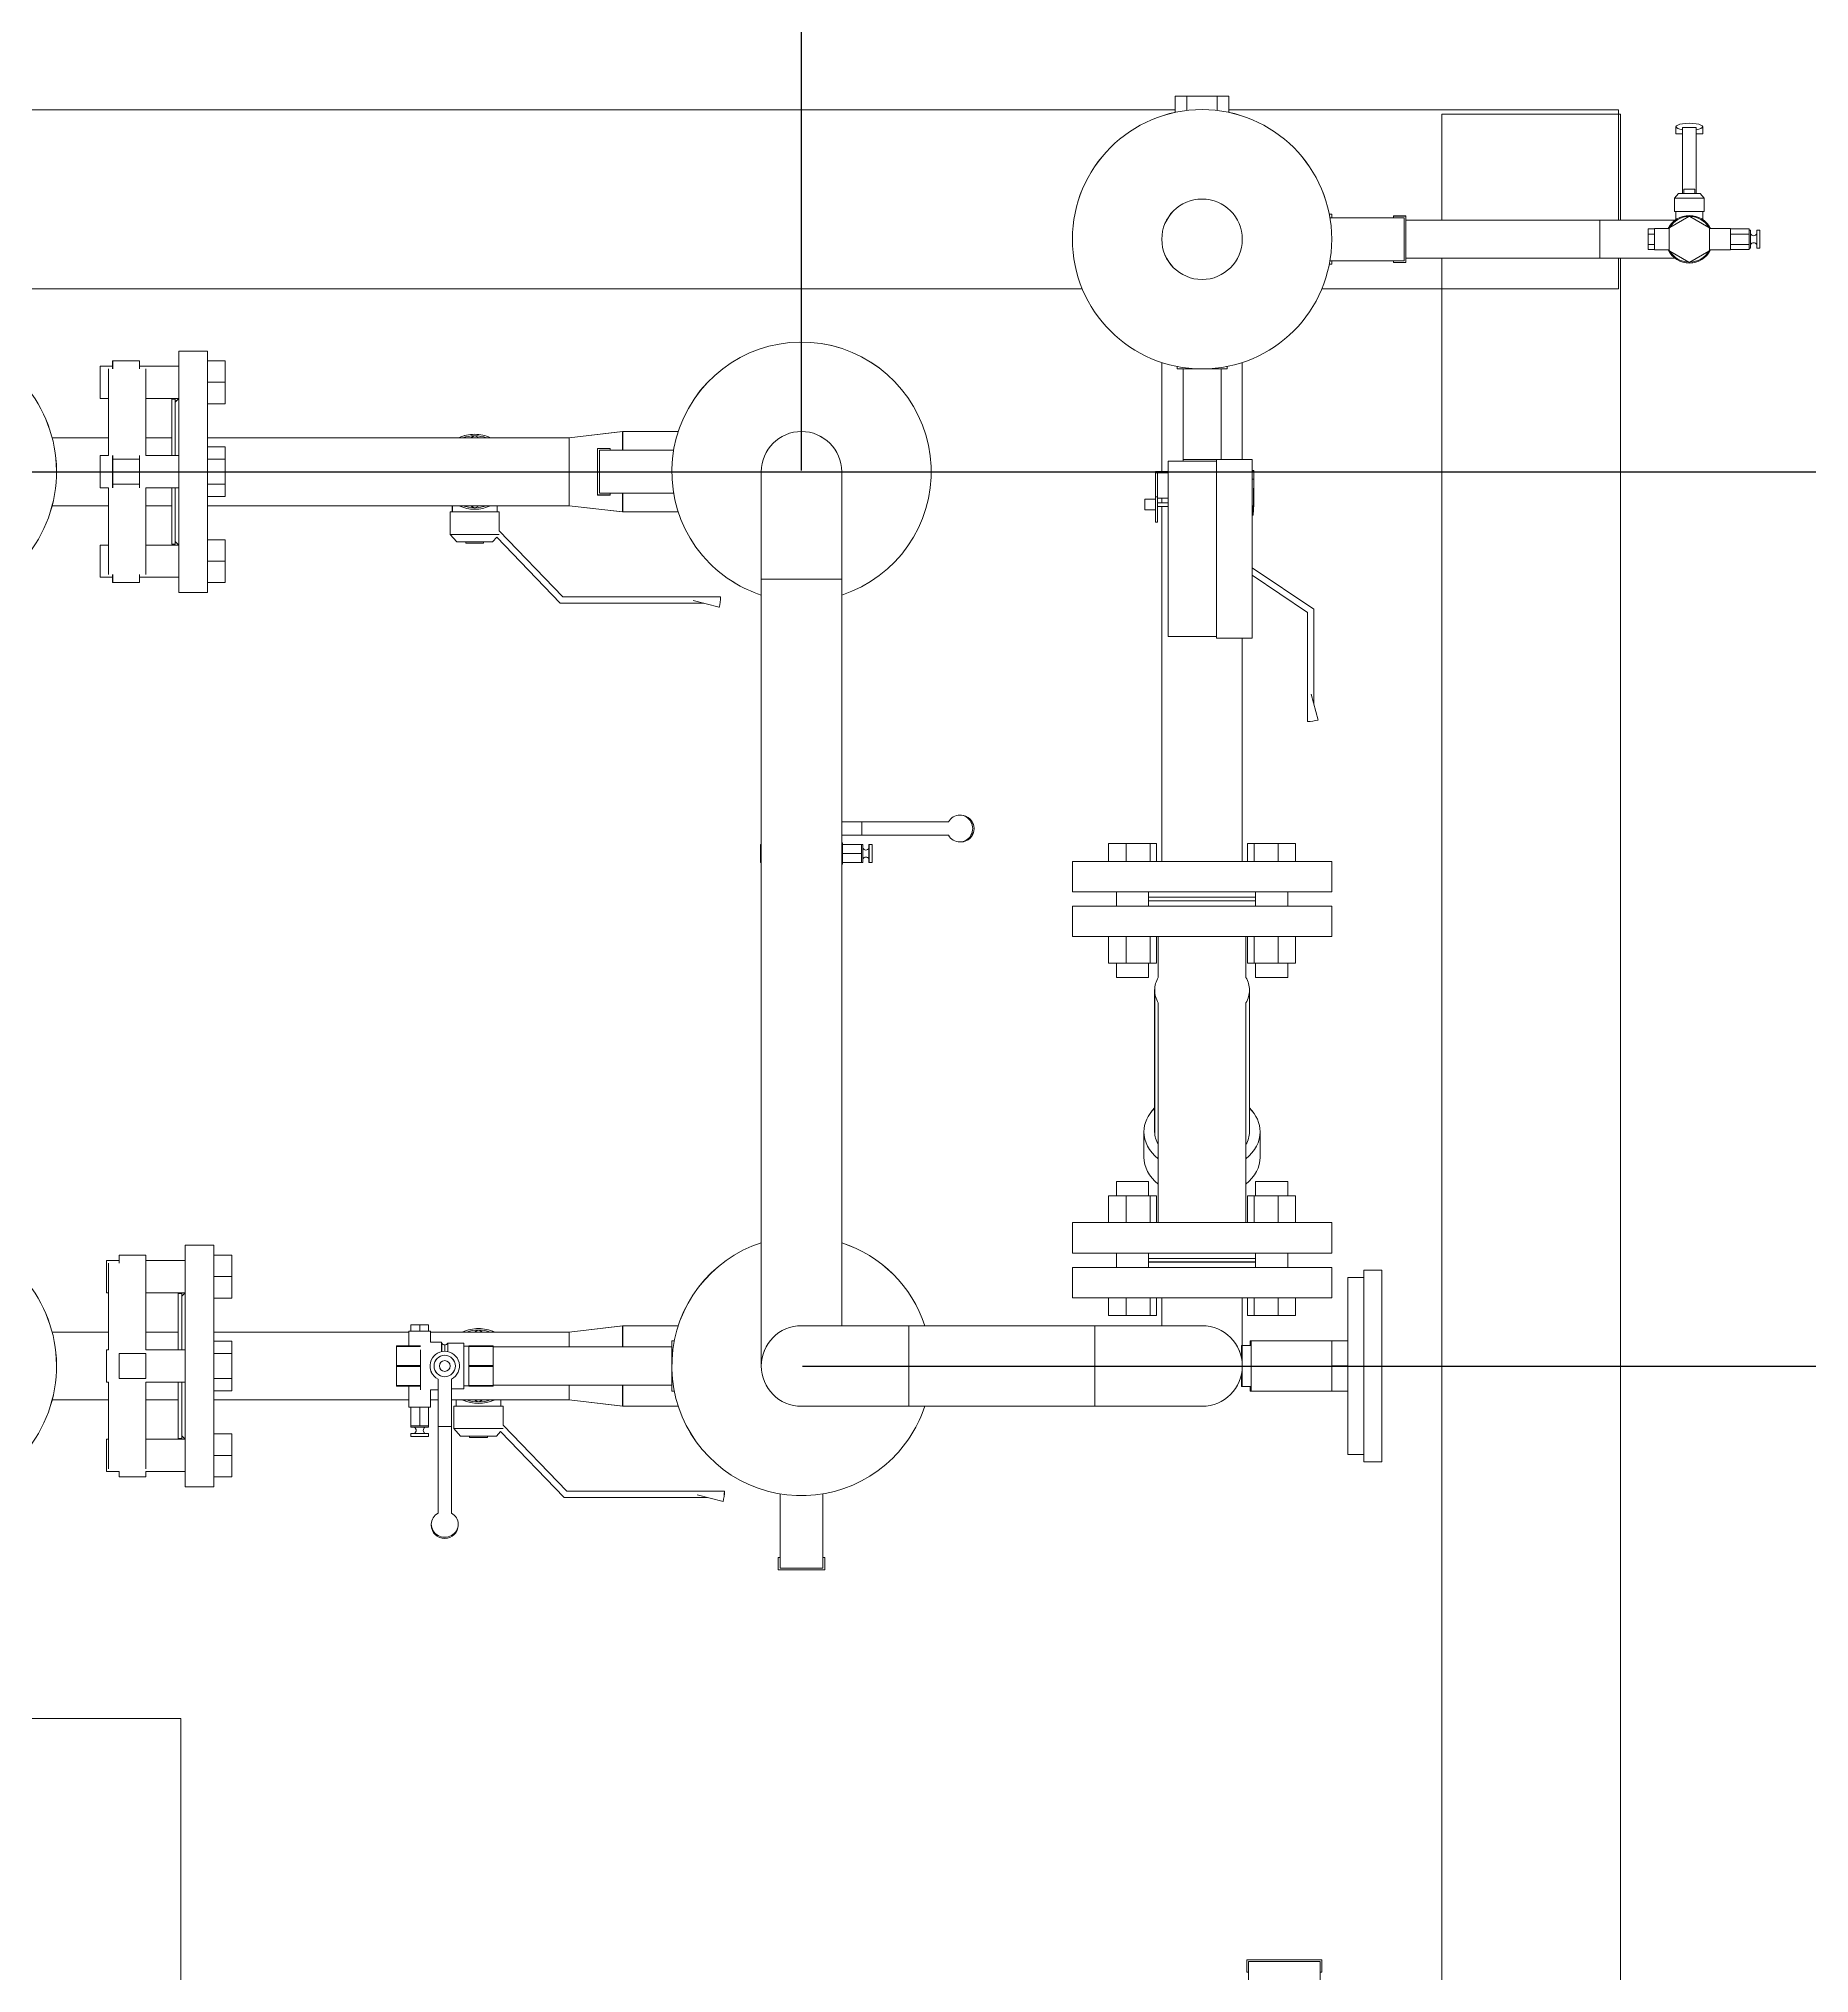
# Model space of a CAD drawing. Header units: millimetres. Extents: x -8689834 to 9419935, y 0 to 233063.
# Drawn here: x -419663 to -418673, y 227837 to 228918 of the extents above; entities that cross this region are included whole.
import ezdxf

# ---------------------------------------------------------------- set-up
doc = ezdxf.new("R2010")
doc.units = ezdxf.units.MM
doc.header["$MEASUREMENT"] = 0
doc.layers.get('0').update_dxf_attribs({"color": 250, "lineweight": 9})
doc.layers.add('25. ЗАЛИВКА ЗОН', color=7, linetype='Continuous', lineweight=0, transparency=0.2)
for name, color, linetype, lineweight in [('2D.ПроекцииПлан. Цвет-Ошибка', 5, 'ByLayer', 35), ('2D.ПроекцииПлан.0', 250, 'ByLayer', 35), ('2D.ПроекцииПлан.25. ЗАЛИВКА ЗОН', 7, 'ByLayer', 0), ('ViewportFrames', 5, 'Continuous', 0), ('Размеры координатных сеток', 7, 'Continuous', 0)]:
    doc.layers.add(name, color=color, linetype=linetype, lineweight=lineweight)
doc.styles.add('МОЭК-Проект', font='', dxfattribs={"oblique": 15})
doc.styles.get('МОЭК-Проект').set_extended_font_data('GOST_type_A')
doc.dimstyles.new('МОЭК', dxfattribs={"dimtxt": 2.5, "dimasz": 2.5, "dimexe": 1.5, "dimexo": 0.625, "dimgap": 1, "dimtad": 1, "dimdec": 0, "dimlfac": 50, "dimtxsty": 'МОЭК-Проект', "dimblk": 'OBLIQUE', "dimblk1": 'OBLIQUE', "dimblk2": 'OBLIQUE', "dimcen": 2.5, "dimdle": 1.5, "dimadec": 0, "dimazin": 2, "dimtfac": 0.75, "dimtdec": 4, "dimtmove": 1, "dimatfit": 3, "dimldrblk": 'NONE', "dimfxl": 1, "dimtfill": 1, "dimtolj": 1, "dimarcsym": 1})

# ---------------------------------------------------------------- blocks, each defined once
blk = doc.blocks.new('PROJECTION_BLOCK_{3bacdaa7-059f-457a-92e3-c8c1ffd092c7}')
at = {"layer": '2D.ПроекцииПлан. Цвет-Ошибка', "color": 0, "lineweight": -2}
for p, q in [((9.729, 31.47), (9.86, 31.47)), ((9.729, 31.47), (9.729, 31.289)), ((9.729, 31.289), (9.729, 31.45)), ((10.198, 31.47), (9.86, 31.47)), ((9.86, 31.31), (9.86, 31.47)), ((10.198, 31.47), (10.329, 31.47)), ((10.198, 31.47), (10.198, 31.31)), ((10.329, 31.289), (10.329, 31.47)), ((10.329, 31.289), (10.329, 31.45)), ((15.329, 31.05), (15.329, 31.128)), ((15.329, 31.05), (15.404, 31.05)), ((15.404, 30.38), (15.404, 31.12)), ((15.404, 31.12), (15.554, 31.12)), ((15.554, 30.38), (15.554, 31.12)), ((15.554, 31.05), (15.629, 31.05)), ((15.629, 31.05), (15.629, 31.128)), ((15.314, 30.33), (15.359, 30.38)), ((15.479, 30.33), (15.314, 30.33)), ((15.314, 30.33), (15.644, 30.33)), ((15.314, 30.33), (15.314, 30.18)), ((15.359, 30.38), (15.599, 30.38)), ((15.419, 30.43), (15.539, 30.43)), ((15.419, 30.38), (15.419, 30.43)), ((15.644, 30.33), (15.479, 30.33)), ((15.539, 30.38), (15.539, 30.43)), ((15.644, 30.33), (15.599, 30.38)), ((15.644, 30.33), (15.644, 30.18)), ((11.452, 30.15), (11.479, 30.15)), ((11.459, 30.11), (12.289, 30.11)), ((11.479, 30.15), (11.479, 30.11)), ((12.169, 30.13), (12.169, 30.11)), ((12.169, 30.13), (12.309, 30.13)), ((12.289, 30.11), (12.289, 29.63)), ((12.309, 30.13), (12.309, 29.61)), ((14.479, 30.083), (12.309, 30.083)), ((14.479, 29.87), (14.479, 30.083)), ((14.479, 29.657), (14.479, 30.083)), ((15.319, 30.083), (14.479, 30.083)), ((15.474, 30.126), (15.26, 30.002)), ((15.479, 30.18), (15.314, 30.18)), ((15.329, 30.09), (15.329, 30.18)), ((15.644, 30.18), (15.479, 30.18)), ((15.698, 30.002), (15.484, 30.126)), ((15.629, 30.09), (15.629, 30.18)), ((14.479, 29.657), (14.479, 29.87)), ((15.019, 29.985), (15.089, 29.985)), ((15.019, 29.928), (15.019, 29.985)), ((15.089, 29.928), (15.019, 29.928)), ((15.019, 29.812), (15.019, 29.928)), ((15.089, 29.99), (15.089, 29.75)), ((15.089, 29.99), (15.255, 29.99)), ((15.255, 29.994), (15.255, 29.746)), ((15.703, 29.746), (15.703, 29.994)), ((15.703, 29.99), (15.939, 29.99)), ((15.939, 29.99), (15.939, 29.75)), ((15.939, 29.985), (16.149, 29.985)), ((15.939, 29.928), (16.149, 29.928)), ((16.149, 29.928), (16.149, 29.985)), ((16.164, 29.97), (16.149, 29.97)), ((16.149, 29.812), (16.149, 29.928)), ((16.164, 29.77), (16.164, 29.97)), ((16.234, 29.77), (16.234, 29.97)), ((16.269, 29.97), (16.234, 29.97)), ((16.269, 29.77), (16.269, 29.97)), ((14.479, 29.657), (12.309, 29.657)), ((15.319, 29.657), (14.479, 29.657)), ((15.019, 29.812), (15.089, 29.812)), ((15.019, 29.755), (15.019, 29.812)), ((15.019, 29.755), (15.089, 29.755)), ((15.089, 29.75), (15.255, 29.75)), ((15.26, 29.738), (15.474, 29.614)), ((15.484, 29.614), (15.698, 29.738)), ((15.703, 29.75), (15.939, 29.75)), ((15.939, 29.812), (16.149, 29.812)), ((15.939, 29.755), (16.149, 29.755)), ((16.149, 29.755), (16.149, 29.812)), ((16.164, 29.77), (16.149, 29.77)), ((16.269, 29.77), (16.234, 29.77)), ((11.452, 29.59), (11.479, 29.59)), ((11.459, 29.63), (12.289, 29.63)), ((11.479, 29.63), (11.479, 29.59)), ((12.169, 29.63), (12.169, 29.61)), ((12.169, 29.61), (12.309, 29.61)), ((-1.415, 26.315), (-1.415, 28.62)), ((-1.095, 28.62), (-1.415, 28.62)), ((-1.095, 26.315), (-1.095, 28.62)), ((-2.295, 28.45), (-2.295, 28.09)), ((-2.155, 28.45), (-2.295, 28.45)), ((-1.855, 28.51), (-2.155, 28.51)), ((-2.155, 28.42), (-2.155, 28.51)), ((-1.855, 28.42), (-1.855, 28.51)), ((-1.415, 28.45), (-1.855, 28.45)), ((-0.895, 28.51), (-1.095, 28.51)), ((-0.895, 28.51), (-0.895, 28.27)), ((9.579, 27.271), (9.579, 28.492)), ((9.749, 28.447), (9.749, 28.42)), ((10.309, 28.42), (9.749, 28.42)), ((9.816, 27.408), (9.816, 28.42)), ((10.242, 27.408), (10.242, 28.42)), ((10.309, 28.447), (10.309, 28.42)), ((10.479, 27.408), (10.479, 28.492)), ((-1.095, 28.27), (-0.895, 28.27)), ((-0.895, 28.27), (-0.895, 28.03)), ((-2.2, 28.09), (-2.295, 28.09)), ((-1.415, 28.09), (-1.783, 28.09)), ((-1.495, 28.08), (-1.495, 27.45)), ((-1.495, 28.08), (-1.455, 28.08)), ((-1.415, 28.09), (-1.455, 28.05)), ((-1.455, 28.08), (-1.455, 27.45)), ((-1.095, 28.03), (-0.895, 28.03)), ((3.549, 27.72), (2.949, 27.65)), ((3.549, 27.72), (3.549, 27.51)), ((3.549, 27.51), (3.549, 27.72)), ((3.549, 27.72), (4.171, 27.72)), ((-2.832, 27.65), (-2.2, 27.65)), ((-1.783, 27.65), (-1.495, 27.65)), ((-1.095, 27.65), (2.949, 27.65)), ((-1.095, 27.547), (-0.895, 27.547)), ((-0.895, 27.547), (-0.895, 27.409)), ((1.887, 27.672), (1.849, 27.65)), ((1.939, 27.65), (1.901, 27.672)), ((2.949, 27.65), (2.949, 26.89)), ((2.949, 26.89), (2.949, 27.65)), ((3.269, 27.01), (3.269, 27.53)), ((3.409, 27.53), (3.269, 27.53)), ((4.119, 27.51), (3.289, 27.51)), ((3.289, 27.03), (3.289, 27.51)), ((3.409, 27.51), (3.409, 27.53)), ((-2.295, 27.45), (-2.295, 27.09)), ((-2.2, 27.45), (-2.295, 27.45)), ((-2.155, 27.409), (-2.155, 27.45)), ((-2.155, 27.131), (-2.155, 27.409)), ((-1.855, 27.409), (-2.155, 27.409)), ((-1.855, 27.409), (-1.855, 27.45)), ((-1.855, 27.131), (-1.855, 27.409)), ((-1.415, 27.45), (-1.783, 27.45)), ((-1.095, 27.409), (-0.895, 27.409)), ((-0.895, 27.409), (-0.895, 27.131)), ((5.099, 27.27), (5.099, 26.07)), ((5.999, 27.27), (5.999, 26.07)), ((9.529, 27.271), (9.509, 27.271)), ((9.509, 27.271), (9.509, 26.988)), ((9.509, 27.271), (9.509, 27.257)), ((9.509, 27.271), (9.649, 27.271)), ((9.529, 27.271), (9.529, 26.988)), ((9.649, 27.388), (9.649, 25.428)), ((9.649, 27.388), (10.189, 27.388)), ((9.816, 27.408), (10.189, 27.408)), ((9.816, 27.408), (10.029, 27.408)), ((9.816, 27.388), (9.816, 27.408)), ((10.029, 27.408), (10.189, 27.408)), ((10.189, 27.408), (10.189, 25.408)), ((10.189, 27.408), (10.589, 27.408)), ((10.589, 27.408), (10.589, 25.408)), ((10.589, 27.285), (10.609, 27.285)), ((10.609, 27.285), (10.589, 27.285)), ((10.589, 27.271), (10.609, 27.271)), ((10.609, 27.285), (10.609, 27.271)), ((10.609, 27.285), (10.609, 27.186)), ((-2.2, 27.09), (-2.295, 27.09)), ((-1.855, 27.131), (-2.155, 27.131)), ((-2.155, 27.09), (-2.155, 27.131)), ((-1.855, 27.09), (-1.855, 27.131)), ((-1.415, 27.09), (-1.783, 27.09)), ((-1.495, 27.09), (-1.495, 26.46)), ((-1.455, 27.09), (-1.455, 26.46)), ((-0.895, 27.131), (-1.095, 27.131)), ((-0.895, 27.131), (-0.895, 26.993)), ((9.509, 27.257), (9.649, 27.257)), ((10.589, 27.186), (10.609, 27.186)), ((10.609, 27.186), (10.589, 27.186)), ((10.599, 26.797), (10.609, 27.186)), ((10.609, 27.186), (10.609, 26.903)), ((10.609, 26.903), (10.609, 27.186)), ((-2.832, 26.89), (-2.2, 26.89)), ((-1.783, 26.89), (-1.495, 26.89)), ((-1.095, 26.993), (-0.895, 26.993)), ((-1.095, 26.89), (2.949, 26.89)), ((1.644, 26.89), (1.644, 26.82)), ((1.849, 26.89), (1.887, 26.868)), ((1.901, 26.868), (1.939, 26.89)), ((2.144, 26.89), (2.144, 26.82)), ((3.549, 26.82), (2.949, 26.89)), ((3.409, 27.01), (3.269, 27.01)), ((4.119, 27.03), (3.289, 27.03)), ((3.409, 27.01), (3.409, 27.03)), ((3.549, 27.03), (3.549, 26.82)), ((3.549, 26.82), (3.549, 27.03)), ((9.389, 26.945), (9.389, 26.963)), ((9.509, 26.963), (9.389, 26.963)), ((9.389, 26.843), (9.389, 26.945)), ((9.509, 26.843), (9.389, 26.843)), ((9.509, 26.988), (9.509, 26.705)), ((9.529, 26.988), (9.509, 26.988)), ((9.529, 26.705), (9.529, 26.988)), ((9.529, 26.974), (9.649, 26.974)), ((9.529, 26.923), (9.649, 26.923)), ((9.529, 26.883), (9.649, 26.883)), ((9.579, 26.923), (9.579, 26.974)), ((9.579, 22.913), (9.579, 26.883)), ((10.599, 26.783), (10.609, 26.903)), ((1.619, 26.82), (2.169, 26.82)), ((1.619, 26.57), (1.619, 26.82)), ((2.169, 26.609), (2.169, 26.82)), ((3.549, 26.82), (4.171, 26.82)), ((9.509, 26.705), (9.529, 26.705)), ((10.589, 26.797), (10.599, 26.797)), ((10.599, 26.783), (10.589, 26.783)), ((10.599, 26.797), (10.599, 26.783)), ((-2.295, 26.45), (-2.295, 26.09)), ((-2.2, 26.45), (-2.295, 26.45)), ((-1.415, 26.45), (-1.783, 26.45)), ((-1.495, 26.46), (-1.455, 26.46)), ((-1.415, 26.45), (-1.455, 26.49)), ((-1.095, 26.51), (-0.895, 26.51)), ((-0.895, 26.51), (-0.895, 26.27)), ((1.619, 26.57), (2.169, 26.57)), ((2.169, 26.57), (1.619, 26.57)), ((1.619, 26.57), (1.694, 26.487)), ((2.094, 26.487), (1.694, 26.487)), ((1.794, 26.487), (1.794, 26.47)), ((1.994, 26.47), (1.794, 26.47)), ((1.994, 26.487), (1.994, 26.47)), ((2.14, 26.538), (2.094, 26.487)), ((2.14, 26.538), (2.851, 25.8)), ((2.169, 26.609), (2.881, 25.87)), ((-1.415, 25.92), (-1.415, 26.315)), ((-1.095, 25.92), (-1.095, 26.315)), ((-1.095, 26.27), (-0.895, 26.27)), ((-0.895, 26.27), (-0.895, 26.03)), ((10.589, 26.197), (11.279, 25.732)), ((-2.155, 26.09), (-2.295, 26.09)), ((-2.155, 26.03), (-2.155, 26.12)), ((-1.855, 26.03), (-2.155, 26.03)), ((-1.855, 26.03), (-1.855, 26.12)), ((-1.415, 26.09), (-1.855, 26.09)), ((-1.095, 26.03), (-0.895, 26.03)), ((5.999, 26.07), (5.099, 26.07)), ((5.999, 26.07), (5.099, 26.07)), ((5.099, 26.07), (5.099, 17.27)), ((5.999, 26.07), (5.999, 17.72)), ((10.589, 26.113), (11.209, 25.695)), ((-1.095, 25.92), (-1.415, 25.92)), ((2.851, 25.8), (4.455, 25.8)), ((2.881, 25.87), (4.364, 25.87)), ((4.629, 25.754), (4.339, 25.831)), ((4.644, 25.87), (4.364, 25.87)), ((11.209, 25.695), (11.209, 24.758)), ((11.279, 25.732), (11.279, 24.667)), ((9.649, 25.428), (10.189, 25.428)), ((10.189, 25.408), (10.589, 25.408)), ((10.479, 22.913), (10.479, 25.408)), ((11.209, 24.758), (11.209, 24.478)), ((11.248, 24.783), (11.326, 24.493)), ((7.329, 23.43), (7.319, 23.43)), ((5.999, 23.355), (6.225, 23.355)), ((5.999, 23.205), (6.225, 23.205)), ((6.225, 23.355), (7.193, 23.355)), ((6.225, 23.355), (6.225, 23.205)), ((6.225, 23.205), (7.193, 23.205)), ((5.089, 23.1), (5.099, 23.1)), ((5.089, 23), (5.089, 23.1)), ((5.089, 23), (5.099, 23)), ((5.089, 22.9), (5.089, 23)), ((5.999, 23.12), (6.009, 23.12)), ((6.009, 23.12), (6.009, 22.88)), ((6.009, 23.1), (6.219, 23.1)), ((6.009, 23), (6.219, 23)), ((6.219, 23), (6.219, 23.1)), ((6.234, 23.1), (6.219, 23.1)), ((6.219, 22.9), (6.219, 23)), ((6.234, 22.9), (6.234, 23.1)), ((6.304, 22.9), (6.304, 23.1)), ((6.339, 23.1), (6.304, 23.1)), ((6.339, 22.9), (6.339, 23.1)), ((7.329, 23.13), (7.319, 23.13)), ((8.984, 23.113), (9.18, 23.113)), ((8.984, 22.913), (8.984, 23.113)), ((9.18, 23.113), (9.18, 22.913)), ((9.18, 23.113), (9.447, 23.113)), ((9.447, 23.113), (9.519, 23.113)), ((9.447, 22.913), (9.447, 23.113)), ((9.519, 22.913), (9.519, 23.113)), ((10.539, 23.113), (10.611, 23.113)), ((10.539, 22.913), (10.539, 23.113)), ((10.611, 23.113), (10.879, 23.113)), ((10.611, 22.913), (10.611, 23.113)), ((10.879, 23.113), (11.075, 23.113)), ((10.879, 22.913), (10.879, 23.113)), ((11.075, 23.113), (11.075, 22.913)), ((5.099, 22.9), (5.089, 22.9)), ((5.999, 22.88), (6.009, 22.88)), ((6.009, 22.9), (6.219, 22.9)), ((6.234, 22.9), (6.219, 22.9)), ((6.339, 22.9), (6.304, 22.9)), ((11.054, 22.913), (8.579, 22.913)), ((8.579, 22.913), (8.579, 22.573)), ((11.479, 22.913), (11.054, 22.913)), ((11.479, 22.913), (11.479, 22.573)), ((11.054, 22.573), (8.579, 22.573)), ((9.071, 22.573), (9.071, 22.413)), ((9.431, 22.573), (9.431, 22.413)), ((10.627, 22.513), (9.431, 22.513)), ((10.627, 22.513), (9.431, 22.513)), ((10.627, 22.573), (10.627, 22.413)), ((10.987, 22.573), (10.987, 22.413)), ((11.479, 22.573), (11.054, 22.573)), ((11.479, 22.413), (8.579, 22.413)), ((8.579, 22.413), (8.579, 22.073)), ((9.431, 22.473), (10.627, 22.473)), ((10.627, 22.473), (9.431, 22.473)), ((11.479, 22.413), (11.479, 22.073)), ((11.479, 22.073), (8.579, 22.073)), ((8.984, 22.073), (8.984, 21.773)), ((9.18, 22.073), (9.18, 21.773)), ((9.447, 22.073), (9.447, 21.773)), ((9.519, 21.773), (9.519, 22.073)), ((9.539, 21.616), (9.539, 22.073)), ((10.519, 21.616), (10.519, 22.073)), ((10.539, 22.073), (10.539, 21.773)), ((10.611, 22.073), (10.611, 21.773)), ((10.879, 22.073), (10.879, 21.773)), ((11.075, 22.073), (11.075, 21.773)), ((9.18, 21.773), (8.984, 21.773)), ((9.071, 21.773), (9.071, 21.613)), ((9.447, 21.773), (9.18, 21.773)), ((9.431, 21.773), (9.431, 21.613)), ((9.519, 21.773), (9.447, 21.773)), ((10.611, 21.773), (10.539, 21.773)), ((10.879, 21.773), (10.611, 21.773)), ((10.627, 21.773), (10.627, 21.613)), ((11.075, 21.773), (10.879, 21.773)), ((10.987, 21.773), (10.987, 21.613)), ((9.071, 21.613), (9.431, 21.613)), ((9.499, 19.889), (9.499, 21.473)), ((10.559, 19.889), (10.559, 21.473)), ((10.627, 21.613), (10.987, 21.613)), ((9.539, 18.873), (9.539, 21.33)), ((10.519, 18.873), (10.519, 21.33)), ((9.379, 19.606), (9.379, 19.889)), ((10.679, 19.606), (10.679, 19.889)), ((9.071, 19.333), (9.431, 19.333)), ((9.071, 19.173), (9.071, 19.333)), ((9.431, 19.173), (9.431, 19.333)), ((10.627, 19.333), (10.987, 19.333)), ((10.627, 19.173), (10.627, 19.333)), ((10.987, 19.173), (10.987, 19.333)), ((9.18, 19.173), (8.984, 19.173)), ((8.984, 18.873), (8.984, 19.173)), ((9.447, 19.173), (9.18, 19.173)), ((9.18, 18.873), (9.18, 19.173)), ((9.447, 18.873), (9.447, 19.173)), ((9.519, 19.173), (9.447, 19.173)), ((9.519, 19.173), (9.519, 18.873)), ((10.539, 18.873), (10.539, 19.173)), ((10.611, 19.173), (10.539, 19.173)), ((10.879, 19.173), (10.611, 19.173)), ((10.611, 18.873), (10.611, 19.173)), ((11.075, 19.173), (10.879, 19.173)), ((10.879, 18.873), (10.879, 19.173)), ((11.075, 18.873), (11.075, 19.173)), ((8.579, 18.873), (11.479, 18.873)), ((8.579, 18.533), (8.579, 18.873)), ((11.479, 18.533), (11.479, 18.873)), ((-1.343, 16.315), (-1.343, 18.62)), ((-1.023, 18.62), (-1.343, 18.62)), ((-1.023, 16.315), (-1.023, 18.62)), ((-2.223, 18.45), (-2.223, 18.09)), ((-2.083, 18.45), (-2.223, 18.45)), ((-1.783, 18.51), (-2.083, 18.51)), ((-2.083, 18.419), (-2.083, 18.51)), ((-1.783, 18.419), (-1.783, 18.51)), ((-1.343, 18.45), (-1.783, 18.45)), ((-0.823, 18.51), (-1.023, 18.51)), ((-0.823, 18.51), (-0.823, 18.27)), ((8.579, 18.533), (11.479, 18.533)), ((9.071, 18.373), (9.071, 18.533)), ((9.431, 18.373), (9.431, 18.533)), ((10.627, 18.473), (9.431, 18.473)), ((9.431, 18.473), (10.627, 18.473)), ((9.431, 18.433), (10.627, 18.433)), ((9.431, 18.433), (10.627, 18.433)), ((10.627, 18.373), (10.627, 18.533)), ((10.987, 18.373), (10.987, 18.533)), ((-1.023, 18.27), (-0.823, 18.27)), ((-0.823, 18.27), (-0.823, 18.03)), ((8.579, 18.373), (11.479, 18.373)), ((8.579, 18.033), (8.579, 18.373)), ((11.479, 18.033), (11.479, 18.373)), ((11.659, 18.26), (11.659, 16.28)), ((11.659, 18.26), (11.839, 18.26)), ((11.839, 18.34), (11.839, 16.2)), ((11.839, 18.34), (12.039, 18.34)), ((12.039, 18.34), (12.039, 16.2)), ((-2.2, 18.09), (-2.223, 18.09)), ((-1.343, 18.09), (-1.783, 18.09)), ((-1.423, 18.08), (-1.423, 17.45)), ((-1.423, 18.08), (-1.383, 18.08)), ((-1.343, 18.09), (-1.383, 18.05)), ((-1.383, 18.08), (-1.383, 17.45)), ((-1.023, 18.03), (-0.823, 18.03)), ((8.579, 18.033), (11.479, 18.033)), ((8.984, 18.033), (8.984, 17.833)), ((9.18, 17.833), (9.18, 18.033)), ((9.447, 18.033), (9.447, 17.833)), ((9.519, 18.033), (9.519, 17.833)), ((9.579, 18.033), (9.579, 17.72)), ((10.479, 18.033), (10.479, 17.5)), ((10.539, 18.033), (10.539, 17.833)), ((10.611, 18.033), (10.611, 17.833)), ((10.879, 18.033), (10.879, 17.833)), ((11.075, 17.833), (11.075, 18.033)), ((8.984, 17.833), (9.18, 17.833)), ((9.18, 17.833), (9.447, 17.833)), ((9.447, 17.833), (9.519, 17.833)), ((10.539, 17.833), (10.611, 17.833)), ((10.611, 17.833), (10.879, 17.833)), ((10.879, 17.833), (11.075, 17.833)), ((-2.832, 17.65), (-2.2, 17.65)), ((-1.783, 17.65), (-1.423, 17.65)), ((-1.023, 17.65), (1.159, 17.65)), ((-1.023, 17.547), (-0.823, 17.547)), ((-0.823, 17.547), (-0.823, 17.409)), ((1.279, 17.66), (1.159, 17.66)), ((1.159, 17.66), (1.159, 17.494)), ((1.179, 17.66), (1.179, 17.73)), ((1.179, 17.73), (1.279, 17.73)), ((1.279, 17.73), (1.279, 17.66)), ((1.279, 17.73), (1.379, 17.73)), ((1.399, 17.66), (1.279, 17.66)), ((1.379, 17.73), (1.379, 17.66)), ((1.399, 17.66), (1.399, 17.536)), ((1.399, 17.65), (2.949, 17.65)), ((1.399, 17.536), (1.521, 17.536)), ((1.521, 17.536), (1.521, 17.43)), ((1.525, 17.526), (1.525, 17.431)), ((1.593, 17.526), (1.593, 17.431)), ((1.593, 17.526), (1.773, 17.526)), ((1.773, 17.526), (1.773, 17.014)), ((1.93, 17.672), (1.892, 17.65)), ((1.982, 17.65), (1.944, 17.672)), ((3.549, 17.72), (2.949, 17.65)), ((2.949, 17.65), (2.949, 17.483)), ((2.949, 17.483), (2.949, 17.65)), ((3.549, 17.72), (3.549, 17.483)), ((3.549, 17.483), (3.549, 17.72)), ((3.549, 17.72), (4.171, 17.72)), ((4.099, 17.27), (4.099, 17.55)), ((4.126, 17.55), (4.099, 17.55)), ((5.549, 17.72), (6.749, 17.72)), ((6.749, 17.72), (6.749, 16.82)), ((6.749, 17.72), (6.749, 16.82)), ((6.749, 17.72), (8.829, 17.72)), ((8.829, 16.82), (8.829, 17.72)), ((8.829, 17.72), (8.829, 16.82)), ((10.029, 17.72), (8.829, 17.72)), ((10.569, 17.55), (10.569, 17.5)), ((10.569, 17.55), (10.579, 17.55)), ((10.579, 17.55), (10.579, 16.99)), ((10.579, 17.55), (11.479, 17.55)), ((11.479, 17.548), (11.479, 17.55)), ((11.48, 17.55), (11.479, 17.55)), ((11.479, 17.548), (11.479, 17.272)), ((11.48, 17.55), (11.659, 17.55)), ((-2.223, 17.45), (-2.223, 17.09)), ((-2.2, 17.45), (-2.223, 17.45)), ((-2.083, 17.131), (-2.083, 17.409)), ((-1.783, 17.409), (-2.083, 17.409)), ((-1.343, 17.45), (-1.783, 17.45)), ((-1.783, 17.131), (-1.783, 17.409)), ((-1.023, 17.409), (-0.823, 17.409)), ((-0.823, 17.409), (-0.823, 17.131)), ((1.019, 17.494), (1.289, 17.494)), ((1.019, 17.494), (1.019, 17.489)), ((1.019, 17.489), (1.289, 17.489)), ((1.019, 17.275), (1.019, 17.489)), ((1.289, 17.45), (1.289, 17.004)), ((1.559, 17.507), (1.559, 17.435)), ((1.773, 17.493), (1.829, 17.493)), ((1.829, 17.494), (1.829, 17.489)), ((1.829, 17.494), (2.099, 17.494)), ((1.829, 17.275), (1.829, 17.489)), ((1.829, 17.489), (2.099, 17.489)), ((2.099, 17.494), (2.099, 17.489)), ((2.099, 17.275), (2.099, 17.489)), ((4.099, 17.483), (2.099, 17.483)), ((10.469, 17.364), (10.469, 17.5)), ((10.479, 17.5), (10.469, 17.5)), ((10.479, 17.04), (10.479, 17.5)), ((10.579, 17.5), (10.479, 17.5)), ((-1.783, 17.131), (-2.083, 17.131)), ((-0.823, 17.131), (-1.023, 17.131)), ((-0.823, 17.131), (-0.823, 16.993)), ((1.019, 17.275), (1.289, 17.275)), ((1.019, 17.275), (1.019, 17.265)), ((1.019, 17.265), (1.289, 17.265)), ((1.019, 17.051), (1.019, 17.265)), ((1.484, 17.123), (1.484, 16.594)), ((1.634, 17.127), (1.634, 16.594)), ((1.829, 17.275), (1.829, 17.265)), ((1.829, 17.275), (2.099, 17.275)), ((1.829, 17.051), (1.829, 17.265)), ((1.829, 17.265), (2.099, 17.265)), ((2.099, 17.275), (2.099, 17.265)), ((2.099, 17.051), (2.099, 17.265)), ((4.099, 16.99), (4.099, 17.27)), ((10.469, 17.04), (10.469, 17.176)), ((11.479, 17.268), (11.479, 17.272)), ((11.479, 17.268), (11.479, 16.992)), ((11.659, 17.27), (11.48, 17.27)), ((-2.832, 16.89), (-2.2, 16.89)), ((-2.2, 17.09), (-2.223, 17.09)), ((-1.343, 17.09), (-1.783, 17.09)), ((-1.783, 16.89), (-1.423, 16.89)), ((-1.423, 17.09), (-1.423, 16.46)), ((-1.383, 17.09), (-1.383, 16.46)), ((-1.023, 16.993), (-0.823, 16.993)), ((-1.023, 16.89), (1.159, 16.89)), ((1.019, 17.051), (1.289, 17.051)), ((1.019, 17.051), (1.019, 17.046)), ((1.019, 17.046), (1.289, 17.046)), ((1.159, 17.046), (1.159, 16.81)), ((1.399, 17.004), (1.399, 16.81)), ((1.399, 17.004), (1.484, 17.004)), ((1.399, 16.89), (1.484, 16.89)), ((1.634, 17.014), (1.773, 17.014)), ((1.634, 16.89), (2.949, 16.89)), ((1.687, 16.89), (1.687, 16.82)), ((1.773, 17.047), (1.829, 17.047)), ((1.829, 17.051), (1.829, 17.046)), ((1.829, 17.051), (2.099, 17.051)), ((1.829, 17.046), (2.099, 17.046)), ((1.892, 16.89), (1.93, 16.868)), ((1.944, 16.868), (1.982, 16.89)), ((4.099, 17.057), (2.099, 17.057)), ((2.099, 17.051), (2.099, 17.046)), ((2.187, 16.89), (2.187, 16.82)), ((2.949, 17.057), (2.949, 16.89)), ((2.949, 16.89), (2.949, 17.057)), ((3.549, 16.82), (2.949, 16.89)), ((3.549, 17.057), (3.549, 16.82)), ((3.549, 16.82), (3.549, 17.057)), ((4.126, 16.99), (4.099, 16.99)), ((10.569, 17.04), (10.469, 17.04)), ((10.579, 17.04), (10.479, 17.04)), ((10.569, 17.04), (10.569, 16.99)), ((10.569, 16.99), (10.579, 16.99)), ((10.579, 16.99), (11.479, 16.99)), ((11.479, 16.99), (11.479, 16.992)), ((11.479, 16.99), (11.48, 16.99)), ((11.659, 16.99), (11.48, 16.99)), ((1.399, 16.81), (1.159, 16.81)), ((1.179, 16.81), (1.179, 16.6)), ((1.279, 16.81), (1.279, 16.6)), ((1.379, 16.81), (1.379, 16.6)), ((1.662, 16.82), (2.212, 16.82)), ((1.662, 16.57), (1.662, 16.82)), ((2.212, 16.609), (2.212, 16.82)), ((3.549, 16.82), (4.171, 16.82)), ((5.549, 16.82), (6.749, 16.82)), ((6.749, 16.82), (8.829, 16.82)), ((10.029, 16.82), (8.829, 16.82)), ((-2.223, 16.45), (-2.223, 16.09)), ((-2.2, 16.45), (-2.223, 16.45)), ((-1.343, 16.45), (-1.783, 16.45)), ((-1.423, 16.46), (-1.383, 16.46)), ((-1.343, 16.45), (-1.383, 16.49)), ((-1.023, 16.51), (-0.823, 16.51)), ((-0.823, 16.51), (-0.823, 16.27)), ((1.179, 16.6), (1.279, 16.6)), ((1.179, 16.585), (1.179, 16.6)), ((1.179, 16.585), (1.379, 16.585)), ((1.179, 16.515), (1.379, 16.515)), ((1.179, 16.48), (1.179, 16.515)), ((1.179, 16.48), (1.379, 16.48)), ((1.279, 16.6), (1.379, 16.6)), ((1.379, 16.585), (1.379, 16.6)), ((1.379, 16.48), (1.379, 16.515)), ((1.634, 16.594), (1.484, 16.594)), ((1.484, 16.594), (1.484, 15.626)), ((1.634, 16.594), (1.634, 15.626)), ((1.662, 16.57), (2.212, 16.57)), ((2.212, 16.57), (1.662, 16.57)), ((1.662, 16.57), (1.737, 16.487)), ((2.137, 16.487), (1.737, 16.487)), ((1.837, 16.487), (1.837, 16.47)), ((2.037, 16.47), (1.837, 16.47)), ((2.037, 16.487), (2.037, 16.47)), ((2.183, 16.538), (2.137, 16.487)), ((2.183, 16.538), (2.894, 15.8)), ((2.212, 16.609), (2.924, 15.87)), ((-1.343, 15.92), (-1.343, 16.315)), ((-1.023, 15.92), (-1.023, 16.315)), ((-1.023, 16.27), (-0.823, 16.27)), ((-0.823, 16.27), (-0.823, 16.03)), ((11.659, 16.28), (11.839, 16.28)), ((-2.083, 16.09), (-2.223, 16.09)), ((-2.083, 16.03), (-2.083, 16.09)), ((-1.783, 16.03), (-2.083, 16.03)), ((-1.783, 16.03), (-1.783, 16.09)), ((-1.343, 16.09), (-1.783, 16.09)), ((-1.023, 16.03), (-0.823, 16.03)), ((11.839, 16.2), (12.039, 16.2)), ((-1.023, 15.92), (-1.343, 15.92)), ((2.894, 15.8), (4.498, 15.8)), ((2.924, 15.87), (4.407, 15.87)), ((4.672, 15.754), (4.382, 15.831)), ((4.687, 15.87), (4.407, 15.87)), ((5.309, 15.84), (5.309, 15.01)), ((5.789, 15.84), (5.789, 15.01)), ((1.409, 15.49), (1.409, 15.5)), ((1.709, 15.49), (1.709, 15.5)), ((5.309, 15.13), (5.289, 15.13)), ((5.289, 15.13), (5.289, 14.99)), ((5.809, 14.99), (5.289, 14.99)), ((5.789, 15.01), (5.309, 15.01)), ((5.809, 15.13), (5.789, 15.13)), ((5.809, 15.13), (5.809, 14.99)), ((10.529, 10.63), (11.369, 10.63)), ((10.529, 10.49), (10.529, 10.63)), ((10.549, 9.78), (10.549, 10.61)), ((10.549, 10.61), (11.349, 10.61)), ((11.349, 9.78), (11.349, 10.61)), ((11.369, 10.49), (11.369, 10.63)), ((10.529, 10.49), (10.549, 10.49)), ((11.349, 10.49), (11.369, 10.49))]:
    blk.add_line(p, q, dxfattribs=at)
for centre, radius in [((10.029, 29.87), 1.45), ((10.029, 29.87), 0.45), ((1.559, 17.27), 0.12), ((1.559, 17.27), 0.06)]:
    blk.add_circle(centre, radius, dxfattribs=at)
at = {"layer": '2D.ПроекцииПлан. Цвет-Ошибка', "color": 0, "lineweight": -2, "extrusion": (0, 0, -1)}
for centre, radius, start, end in [((-15.479, 29.87), 0.266, 26.7889, 153.2111), ((-15.479, 29.87), 0.256, 31.045, 88.955), ((-15.479, 29.87), 0.256, 88.955, 91.045), ((-15.479, 29.87), 0.256, 91.045, 148.955), ((-15.479, 29.87), 0.256, 28.0008, 28.955), ((-15.479, 29.87), 0.256, 28.955, 31.045), ((-15.479, 29.87), 0.256, 148.955, 151.045), ((-15.479, 29.87), 0.256, 151.045, 151.9992), ((-16.199, 29.95), 0.04, 210, 330), ((-15.479, 29.87), 0.266, 270, 333.2111), ((-15.479, 29.87), 0.256, 331.045, 331.9992), ((-15.479, 29.87), 0.256, 328.955, 331.045), ((-15.479, 29.87), 0.256, 271.045, 328.955), ((-15.479, 29.87), 0.266, 206.7889, 270), ((-15.479, 29.87), 0.256, 211.045, 268.955), ((-15.479, 29.87), 0.256, 208.955, 211.045), ((-15.479, 29.87), 0.256, 208.0008, 208.955), ((-15.479, 29.87), 0.256, 270, 271.045), ((-15.479, 29.87), 0.256, 268.955, 270), ((-5.549, 27.27), 1.45, 315, 251.92), ((-1.894, 27.27), 0.419, 65.157, 90), ((-1.894, 27.27), 0.402, 70.9569, 88.955), ((-1.894, 27.27), 0.402, 88.955, 90), ((-1.894, 27.27), 0.419, 90, 114.843), ((-1.894, 27.27), 0.402, 90, 91.045), ((-1.894, 27.27), 0.402, 91.045, 109.0431), ((-1.894, 27.27), 0.419, 245.157, 294.843), ((-1.894, 27.27), 0.402, 271.045, 289.0431), ((-1.894, 27.27), 0.402, 268.955, 271.045), ((-1.894, 27.27), 0.402, 250.9569, 268.955), ((-5.549, 27.27), 1.45, 288.08, 315), ((-4.194, 25.87), 0.45, 180, 195), ((-6.269, 23.08), 0.04, 210, 330), ((-5.549, 17.27), 1.45, 225, 71.92), ((-5.549, 17.27), 1.45, 108.08, 161.92), ((-1.559, 17.547), 0.04, 270, 344.5588), ((-1.559, 17.547), 0.04, 212.1745, 327.8255), ((-1.937, 17.27), 0.419, 65.157, 90), ((-1.937, 17.27), 0.402, 70.9569, 88.955), ((-1.937, 17.27), 0.402, 88.955, 90), ((-1.937, 17.27), 0.419, 90, 114.843), ((-1.937, 17.27), 0.402, 90, 91.045), ((-1.937, 17.27), 0.402, 91.045, 109.0431), ((-10.029, 17.27), 0.45, 90, 270), ((-11.695, 17.444), 0.24, 25.7001, 26.1989), ((-1.559, 17.27), 0.165, 297.0357, 90), ((-1.559, 17.27), 0.165, 90, 242.9643), ((-11.695, 17.376), 0.24, 333.8014, 334.2997), ((-11.695, 17.164), 0.24, 25.7001, 26.1989), ((-1.937, 17.27), 0.419, 245.157, 294.843), ((-1.937, 17.27), 0.402, 271.045, 289.0431), ((-1.937, 17.27), 0.402, 250.9569, 268.955), ((-11.695, 17.096), 0.24, 333.8014, 334.2997), ((-1.937, 17.27), 0.402, 268.955, 271.045), ((-5.549, 17.27), 1.45, 198.08, 225), ((-1.359, 16.55), 0.04, 300, 60), ((-4.237, 15.87), 0.45, 180, 195)]:
    blk.add_arc(centre, radius, start, end, dxfattribs=at)
at = {"layer": '2D.ПроекцииПлан. Цвет-Ошибка', "color": 0, "lineweight": -2}
for centre, radius, start, end in [((16.199, 29.79), 0.04, 30, 150), ((5.549, 27.27), 0.45, 0, 180), ((5.549, 27.27), 0.45, 360, 180), ((11.209, 24.928), 0.45, 270, 285), ((7.329, 23.28), 0.15, 270, 90), ((6.269, 22.92), 0.04, 30, 150), ((5.549, 17.27), 0.45, 90, 270), ((5.549, 17.27), 0.45, 90, 270), ((10.029, 17.27), 0.45, 270, 90), ((1.559, 17.27), 0.165, 297.0357, 242.9643), ((1.199, 16.55), 0.04, 300, 60), ((1.559, 15.49), 0.15, 180, 0)]:
    blk.add_arc(centre, radius, start, end, dxfattribs=at)
for centre, major_axis, ratio, start_param, end_param in [((15.479, 31.128), (0.15, 0), 0.258819, 0, 3.141593), ((15.479, 31.128), (0.15, 0), 0.258819, -3.141593, -2.094395), ((15.479, 31.128), (0.15, 0), 0.258819, -1.047198, 0), ((7.319, 23.28), (0, -0.15), 0.965926, -3.141593, -2.094395), ((7.319, 23.28), (0, -0.15), 0.965926, 0, 3.141593), ((7.319, 23.28), (0, -0.15), 0.965926, -1.047198, 0), ((10.029, 21.473), (-0.53, 0), 0.707107, -0.391, 0), ((10.029, 21.473), (-0.53, 0), 0.707107, 0, 0.391), ((10.029, 21.473), (0.53, 0), 0.707107, 0, 0.391), ((10.029, 21.473), (0.53, 0), 0.707107, -0.391, 0), ((10.029, 19.889), (-0.65, 0), 0.707107, -0.617403, 0), ((10.029, 19.889), (-0.65, 0), 0.707107, 3.141593, 3.758996), ((10.029, 19.889), (-0.65, 0), 0.707107, 0, 0.7169), ((10.029, 19.889), (-0.53, 0), 0.707107, 0, 0.391), ((10.029, 19.889), (-0.53, 0), 0.707107, 2.750592, 3.141593), ((10.029, 19.889), (-0.65, 0), 0.707107, 2.424693, 3.141593), ((10.029, 19.606), (-0.65, 0), 0.707107, 0, 0.7169), ((10.029, 19.606), (-0.65, 0), 0.707107, 2.424693, 3.141593), ((1.559, 15.5), (-0.15, 0), 0.965926, -1.047198, 0), ((1.559, 15.5), (-0.15, 0), 0.965926, -3.141593, -2.094395), ((1.559, 15.5), (-0.15, 0), 0.965926, 0, 3.141593)]:
    blk.add_ellipse(centre, major_axis=major_axis, ratio=ratio, start_param=start_param, end_param=end_param, dxfattribs=at)
at = {"layer": '2D.ПроекцииПлан.25. ЗАЛИВКА ЗОН', "color": 0, "lineweight": -2}
for p, q in [((9.729, 31.317), (-17.29, 31.317)), ((14.687, 31.317), (10.329, 31.317)), ((14.709, 31.27), (12.709, 31.27)), ((12.709, 31.27), (12.709, 30.083)), ((14.687, 30.083), (14.687, 31.317)), ((14.709, 30.083), (14.709, 31.27)), ((12.709, 29.657), (12.709, 9.42)), ((14.687, 29.317), (14.687, 29.657)), ((14.709, 8.383), (14.709, 29.657)), ((-12.791, 29.317), (8.689, 29.317)), ((11.37, 29.317), (14.687, 29.317)), ((-2.2, 28.42), (-2.2, 27.45)), ((-1.783, 28.42), (-1.783, 27.45)), ((-2.2, 27.09), (-2.2, 26.12)), ((-1.783, 27.09), (-1.783, 26.12)), ((-2.2, 18.419), (-2.2, 17.45)), ((-1.783, 18.419), (-1.783, 17.45)), ((-2.2, 17.09), (-2.2, 16.119)), ((-1.783, 17.09), (-1.783, 16.119)), ((-1.394, 13.329), (-3.394, 13.329)), ((-1.394, -9.718), (-1.394, 13.329))]:
    blk.add_line(p, q, dxfattribs=at)
at = {"layer": '2D.ПроекцииПлан.25. ЗАЛИВКА ЗОН', "color": 0, "lineweight": -2, "extrusion": (0, 0, -1)}
for centre in [(4.283, 27.27), (4.283, 17.269)]:
    blk.add_arc(centre, 1.5, 109.4712, 270, dxfattribs=at)
blk = doc.blocks.new('*U1750')
at = {"layer": '2D.ПроекцииПлан.0', "lineweight": 13}
blk.add_blockref('PROJECTION_BLOCK_{3bacdaa7-059f-457a-92e3-c8c1ffd092c7}', (-124.002, 283.94), dxfattribs=at)
blk = doc.blocks.new('_Oblique')
at = {"color": 0, "linetype": 'ByBlock', "lineweight": -2}
blk.add_line((-0.5, -0.5), (0.5, 0.5), dxfattribs=at)
blk = doc.blocks.new('*D1910')
at = {"layer": 'Размеры координатных сеток', "color": 0, "lineweight": -2, "ltscale": 100, "transparency": 16777216}
for p, q in [((-417750.8, 229894.6), (-424653.2, 229894.6)), ((-424651.7, 229896.1), (-424651.7, 215422.3)), ((-417753.9, 215423.8), (-424653.2, 215423.8))]:
    blk.add_line(p, q, dxfattribs=at)
at = {"layer": 'Размеры координатных сеток', "color": 0, "lineweight": -2, "ltscale": 100, "transparency": 16777216, "xscale": 2.5, "yscale": 2.5, "zscale": 2.5}
for p, rotation in [((-424651.7, 229894.6), 90), ((-424651.7, 215423.8), 270)]:
    blk.add_blockref('_Oblique', p, dxfattribs=dict(at, rotation=rotation))
at = {"layer": 'Размеры координатных сеток', "color": 0, "lineweight": 13, "ltscale": 100, "transparency": 16777216, "insert": (-424654, 222659.2), "char_height": 2.5, "attachment_point": 5, "rotation": 90, "style": 'МОЭК-Проект', "bg_fill": 3, "box_fill_scale": 1.25, "bg_fill_color": 256, "bg_fill_true_color": 13158600, "bg_fill_transparency": 0}
blk.add_mtext('\\A1;723542', dxfattribs=at)
blk = doc.blocks.new('_None')
blk = doc.blocks.new('*D1911')
at = {"layer": '25. ЗАЛИВКА ЗОН', "color": 0, "lineweight": -2, "transparency": 16777216}
for p, q in [((-419314.6, 229894.6), (-415839.2, 229894.6)), ((-415840.7, 229896.1), (-415840.7, 228674.7)), ((-419727.9, 228676.2), (-415839.2, 228676.2))]:
    blk.add_line(p, q, dxfattribs=at)
at = {"layer": '25. ЗАЛИВКА ЗОН', "color": 0, "lineweight": -2, "transparency": 16777216, "xscale": 2.5, "yscale": 2.5, "zscale": 2.5}
for p, rotation in [((-415840.7, 229894.6), 90), ((-415840.7, 228676.2), 270)]:
    blk.add_blockref('_Oblique', p, dxfattribs=dict(at, rotation=rotation))
at = {"layer": '25. ЗАЛИВКА ЗОН', "color": 0, "lineweight": 13, "transparency": 16777216, "insert": (-415843, 229285.4), "char_height": 2.5, "attachment_point": 5, "rotation": 90, "style": 'МОЭК-Проект', "bg_fill": 3, "box_fill_scale": 1.25, "bg_fill_color": 256, "bg_fill_true_color": 13158600, "bg_fill_transparency": 0}
blk.add_mtext('\\A1;60920', dxfattribs=at)
blk = doc.blocks.new('*D1912')
at = {"layer": '25. ЗАЛИВКА ЗОН', "color": 0, "lineweight": -2, "transparency": 16777216}
for p, q in [((-419236.3, 228676.2), (-415839.2, 228676.2)), ((-415840.7, 228677.7), (-415840.7, 228174.7)), ((-419236.3, 228176.2), (-415839.2, 228176.2))]:
    blk.add_line(p, q, dxfattribs=at)
at = {"layer": '25. ЗАЛИВКА ЗОН', "color": 0, "lineweight": -2, "transparency": 16777216, "xscale": 2.5, "yscale": 2.5, "zscale": 2.5}
for p, rotation in [((-415840.7, 228676.2), 90), ((-415840.7, 228176.2), 270)]:
    blk.add_blockref('_Oblique', p, dxfattribs=dict(at, rotation=rotation))
at = {"layer": '25. ЗАЛИВКА ЗОН', "color": 0, "lineweight": 13, "transparency": 16777216, "insert": (-415843, 228426.2), "char_height": 2.5, "attachment_point": 5, "rotation": 90, "style": 'МОЭК-Проект', "bg_fill": 3, "box_fill_scale": 1.25, "bg_fill_color": 256, "bg_fill_true_color": 13158600, "bg_fill_transparency": 0}
blk.add_mtext('\\A1;25000', dxfattribs=at)
blk = doc.blocks.new('*D1913')
at = {"layer": '25. ЗАЛИВКА ЗОН', "color": 0, "lineweight": -2, "transparency": 16777216}
for p, q in [((-419236.3, 228176.2), (-415839.2, 228176.2)), ((-415840.7, 228177.7), (-415840.7, 227586.7)), ((-419284.3, 227588.2), (-415839.2, 227588.2))]:
    blk.add_line(p, q, dxfattribs=at)
at = {"layer": '25. ЗАЛИВКА ЗОН', "color": 0, "lineweight": -2, "transparency": 16777216, "xscale": 2.5, "yscale": 2.5, "zscale": 2.5}
for p, rotation in [((-415840.7, 228176.2), 90), ((-415840.7, 227588.2), 270)]:
    blk.add_blockref('_Oblique', p, dxfattribs=dict(at, rotation=rotation))
at = {"layer": '25. ЗАЛИВКА ЗОН', "color": 0, "lineweight": 13, "transparency": 16777216, "insert": (-415843, 227882.2), "char_height": 2.5, "attachment_point": 5, "rotation": 90, "style": 'МОЭК-Проект', "bg_fill": 3, "box_fill_scale": 1.25, "bg_fill_color": 256, "bg_fill_true_color": 13158600, "bg_fill_transparency": 0}
blk.add_mtext('\\A1;29400', dxfattribs=at)
blk = doc.blocks.new('*D1928')
at = {"layer": '25. ЗАЛИВКА ЗОН', "color": 0, "lineweight": -2, "transparency": 16777216}
for p, q in [((-419730, 231106.9), (-419235.4, 231106.9)), ((-419728.5, 228676.9), (-419728.5, 231108.4)), ((-419236.9, 228676.9), (-419236.9, 231108.4))]:
    blk.add_line(p, q, dxfattribs=at)
at = {"layer": '25. ЗАЛИВКА ЗОН', "color": 0, "lineweight": -2, "transparency": 16777216, "xscale": 2.5, "yscale": 2.5, "zscale": 2.5, "rotation": 180}
blk.add_blockref('_Oblique', (-419728.5, 231106.9), dxfattribs=at)
at = {"layer": '25. ЗАЛИВКА ЗОН', "color": 0, "lineweight": -2, "transparency": 16777216, "xscale": 2.5, "yscale": 2.5, "zscale": 2.5}
blk.add_blockref('_Oblique', (-419236.9, 231106.9), dxfattribs=at)
at = {"layer": '25. ЗАЛИВКА ЗОН', "color": 0, "lineweight": 13, "transparency": 16777216, "insert": (-419482.7, 231109.2), "char_height": 2.5, "attachment_point": 5, "style": 'МОЭК-Проект', "bg_fill": 3, "box_fill_scale": 1.25, "bg_fill_color": 256, "bg_fill_true_color": 13158600, "bg_fill_transparency": 0}
blk.add_mtext('\\A1;24580', dxfattribs=at)
blk = doc.blocks.new('*D1933')
at = {"layer": '25. ЗАЛИВКА ЗОН', "color": 0, "lineweight": -2, "transparency": 16777216}
for p, q in [((-419238.4, 231106.9), (-417748.6, 231106.9)), ((-419236.9, 228676.9), (-419236.9, 231108.4)), ((-417750.1, 228773.6), (-417750.1, 231108.4))]:
    blk.add_line(p, q, dxfattribs=at)
at = {"layer": '25. ЗАЛИВКА ЗОН', "color": 0, "lineweight": -2, "transparency": 16777216, "xscale": 2.5, "yscale": 2.5, "zscale": 2.5, "rotation": 180}
blk.add_blockref('_Oblique', (-419236.9, 231106.9), dxfattribs=at)
at = {"layer": '25. ЗАЛИВКА ЗОН', "color": 0, "lineweight": -2, "transparency": 16777216, "xscale": 2.5, "yscale": 2.5, "zscale": 2.5}
blk.add_blockref('_Oblique', (-417750.1, 231106.9), dxfattribs=at)
at = {"layer": '25. ЗАЛИВКА ЗОН', "color": 0, "lineweight": 13, "transparency": 16777216, "insert": (-418493.5, 231109.2), "char_height": 2.5, "attachment_point": 5, "style": 'МОЭК-Проект', "bg_fill": 3, "box_fill_scale": 1.25, "bg_fill_color": 256, "bg_fill_true_color": 13158600, "bg_fill_transparency": 0}
blk.add_mtext('\\A1;74340', dxfattribs=at)

msp = doc.modelspace()

# ---------------------------------------------------------------- block references
at = {"layer": 'ViewportFrames', "lineweight": 13, "ltscale": 100, "xscale": 50, "yscale": 50, "zscale": 50}
msp.add_blockref('*U1750', (-413314.257, 213115.736), dxfattribs=at)

# ---------------------------------------------------------------- next in the draw order: block references
at = {"layer": '2D.ПроекцииПлан.0', "lineweight": 13, "xscale": 50, "yscale": 50, "zscale": 50}
msp.add_blockref('PROJECTION_BLOCK_{3bacdaa7-059f-457a-92e3-c8c1ffd092c7}', (-419514.35, 227312.732), dxfattribs=at)

# ---------------------------------------------------------------- next in the draw order: dimensions: what is measured, and where the dimension line sits
at = {"layer": 'Размеры координатных сеток', "lineweight": 13, "ltscale": 100}
dim = msp.add_linear_dim(base=(-424651.725, 215423.815), p1=(-417750.138, 229894.646), p2=(-417753.262, 215423.815), angle=90, dimstyle='МОЭК', override={"dimscale": 1, "dimlfac": 50}, dxfattribs=at)
dim.commit()
dim.dimension.update_dxf_attribs({"geometry": '*D1910', "text_midpoint": (-424653.975, 222659.23)})

# ---------------------------------------------------------------- next in the draw order: dimensions: what is measured, and where the dimension line sits
at = {"layer": '25. ЗАЛИВКА ЗОН', "lineweight": 13}
dim = msp.add_linear_dim(base=(-415840.749, 228676.232), p1=(-419315.24, 229894.646), p2=(-419728.493, 228676.232), angle=90, dimstyle='МОЭК', override={"dimrnd": 10}, dxfattribs=at)
dim.commit()
dim.dimension.update_dxf_attribs({"geometry": '*D1911', "text_midpoint": (-415842.999, 229285.439)})

# ---------------------------------------------------------------- next in the draw order: dimensions: what is measured, and where the dimension line sits
dim = msp.add_linear_dim(base=(-415840.749, 228176.232), p1=(-419236.894, 228676.232), p2=(-419236.894, 228176.232), angle=90, dimstyle='МОЭК', override={"dimrnd": 10}, dxfattribs=at)
dim.commit()
dim.dimension.update_dxf_attribs({"geometry": '*D1912', "text_midpoint": (-415842.999, 228426.232)})

# ---------------------------------------------------------------- next in the draw order: dimensions: what is measured, and where the dimension line sits
dim = msp.add_linear_dim(base=(-419236.894, 231106.944), p1=(-419728.493, 228676.232), p2=(-419236.894, 228676.232), dimstyle='МОЭК', override={"dimrnd": 10}, dxfattribs=at)
dim.commit()
dim.dimension.update_dxf_attribs({"geometry": '*D1928', "text_midpoint": (-419482.693, 231109.194)})
dim = msp.add_linear_dim(base=(-415840.749, 227588.232), p1=(-419236.894, 228176.232), p2=(-419284.894, 227588.232), angle=90, dimstyle='МОЭК', override={"dimrnd": 10}, dxfattribs=at)
dim.commit()
dim.dimension.update_dxf_attribs({"geometry": '*D1913', "text_midpoint": (-415842.999, 227882.232)})

# ---------------------------------------------------------------- next in the draw order: dimensions: what is measured, and where the dimension line sits
dim = msp.add_linear_dim(base=(-417750.138, 231106.944), p1=(-419236.894, 228676.232), p2=(-417750.138, 228772.941), dimstyle='МОЭК', override={"dimrnd": 10}, dxfattribs=at)
dim.commit()
dim.dimension.update_dxf_attribs({"geometry": '*D1933', "text_midpoint": (-418493.516, 231109.194)})

doc.saveas('drawing.dxf')
